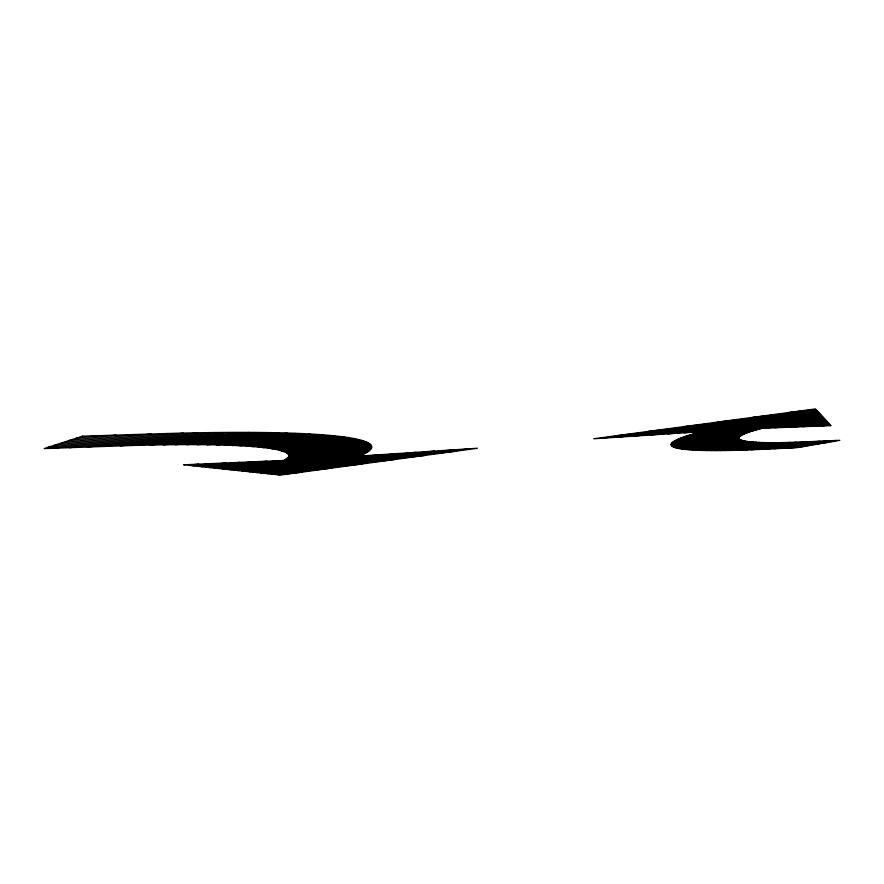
<?xml version="1.0" encoding="UTF-8"?>
<svg xmlns="http://www.w3.org/2000/svg" width="884" height="884" viewBox="0 0 884 884"><rect width="100%" height="100%" fill="white"/><g stroke="black" fill="none" stroke-linecap="round" stroke-linejoin="round"><path stroke-width="1.33" d="M76.19 438.232L98.124 435.69M68.952 440.575L116.058 435.116M61.836 442.873L133.76 434.552M54.841 445.138L151.241 434M47.957 447.37L167.595 433.558M52.079 448.298L183.286 433.171M69.56 447.68L198.403 432.828M86.82 447.061L211.21 432.74M103.881 446.453L223.851 432.652M120.312 445.901L236.337 432.574M136.037 445.414L248.658 432.486M150.026 445.105L259.001 432.608M163.374 444.862L269.034 432.762M175.22 444.774L278.803 432.917M186.922 444.685L287.245 433.215M197.364 444.718L295.587 433.503M207.121 444.829L303.566 433.812M216.392 444.972L310.328 434.254M224.271 445.26L317.002 434.685M232.061 445.536L323.599 435.116M239.752 445.823L329.633 435.591M246.282 446.221L334.87 436.143M252.327 446.652L340.031 436.696M258.183 447.105L344.594 437.293M262.968 447.658L348.738 437.934M267.686 448.21L352.738 438.574M271.753 448.818L355.965 439.282M275.377 449.459L359.147 439.978M278.626 450.133L361.788 440.729M281.156 450.884L364.086 441.514M283.654 451.613L366.352 442.276M285.488 452.409L367.832 443.127M184.06 464.829L184.701 464.763M286.969 453.238L369.291 443.956M188.513 465.304L198.723 464.155M287.963 454.1L370.109 444.851M192.9 465.769L212.602 463.548M288.615 454.995L370.816 445.746M197.243 466.233L226.348 462.951M288.571 455.956L371.147 446.663M201.53 466.686L239.951 462.365M288.405 456.918L371.037 447.636M205.773 467.128L253.421 461.779M287.201 457.989L370.915 448.586M209.961 467.581L266.758 461.205M285.83 459.061L369.932 449.624M214.116 468.012L279.952 460.63M284.471 460.122L368.971 450.641M218.215 468.454L367.678 451.691M222.26 468.874L365.81 452.796M226.271 469.305L363.965 453.89M230.238 469.724L361.313 455.061M234.161 470.133L360.086 456.056M238.028 470.553L378.927 454.807M241.862 470.951L397.601 453.558M245.664 471.36L416.121 452.332M249.41 471.758L434.486 451.105M253.122 472.144L452.696 449.901M788.694 412.541L815.899 409.513M256.802 472.531L470.752 448.696M752.737 417.381L816.595 410.264M260.426 472.918L456.884 451.05M717.377 422.132L817.291 411.016M264.029 473.305L424.928 455.393M682.614 426.817L817.976 411.756M267.587 473.68L393.49 459.669M648.425 431.414L818.661 412.485M271.101 474.045L362.562 463.89M614.789 435.945L819.335 413.204M274.592 474.421L332.119 468.023M600.114 438.342L819.998 413.922M278.04 474.785L302.151 472.111M617.176 437.215L820.65 414.629M634.093 436.099L821.302 415.325M650.878 434.994L821.943 416.021M667.53 433.889L822.584 416.707M684.039 432.795L823.214 417.381M700.426 431.724L823.833 418.055M697.421 432.773L824.452 418.718M693.122 433.967L825.059 419.37M689.653 435.061L825.667 420.022M686.216 436.143L826.264 420.662M683.354 437.149L760.793 428.596M764.991 428.132L826.86 421.303M680.835 438.121L757.013 429.712M774.561 427.768L827.446 421.933M678.348 439.072L753.267 430.806M784.053 427.414L828.021 422.552M676.625 439.934L749.731 431.867M793.456 427.049L828.595 423.171M674.956 440.784L747.157 432.828M802.783 426.696L829.159 423.79M673.674 441.58L744.726 433.757M812.02 426.342L829.722 424.386M672.713 442.343L742.925 434.608M821.181 425.989L830.286 424.994M671.851 443.083L741.422 435.425M830.264 425.646L830.838 425.58L815.38 408.949L593.805 438.762L701.498 431.646A320.748 21.824 -6.7 0 0 763.102 449.271L796.705 447.669L839.8 440.32L808.252 441.746A247.398 16.752 -6.7 0 1 761.986 428.254L830.872 425.624M671.52 443.757L740.328 436.188M671.188 444.431L739.543 436.917M671.486 445.028L739.289 437.569M671.785 445.613L739.035 438.221M672.326 446.166L739.333 438.807M673.254 446.674L739.908 439.359M674.183 447.171L740.792 439.867M675.663 447.613L742.14 440.32M677.199 448.033L743.477 440.762M679 448.42L745.577 441.127M681.177 448.763L747.754 441.47M683.343 449.105L750.218 441.779M686.028 449.381L753.455 442M689.034 449.613L756.671 442.21M692.017 449.846L759.853 442.431M694.968 450.078L763.942 442.541M698.68 450.221L768.262 442.619M702.537 450.343L772.947 442.652M706.36 450.464L778.395 442.608M710.99 450.497L783.799 442.553M715.664 450.52L790.086 442.398M720.416 450.531L796.661 442.21M726.361 450.398L804.241 441.912M732.25 450.276L812.12 441.569M738.107 450.155L820.219 441.204M743.908 450.033L828.264 440.84M751.024 449.757L836.253 440.475M758.339 449.459L835.292 441.083M765.887 449.138L827.192 442.464M773.953 448.752L819.181 443.834M781.964 448.365L811.258 445.182M789.909 447.989L803.401 446.519M82.51 436.188L44.2 448.586L111.892 446.166A309.168 25.017 -4.3 0 1 284.062 460.453L183.773 464.807L280.537 475.051L477.36 448.254L358.849 456.144A402.242 32.796 -4.3 0 0 157.186 433.812L82.51 436.188"/></g></svg>
